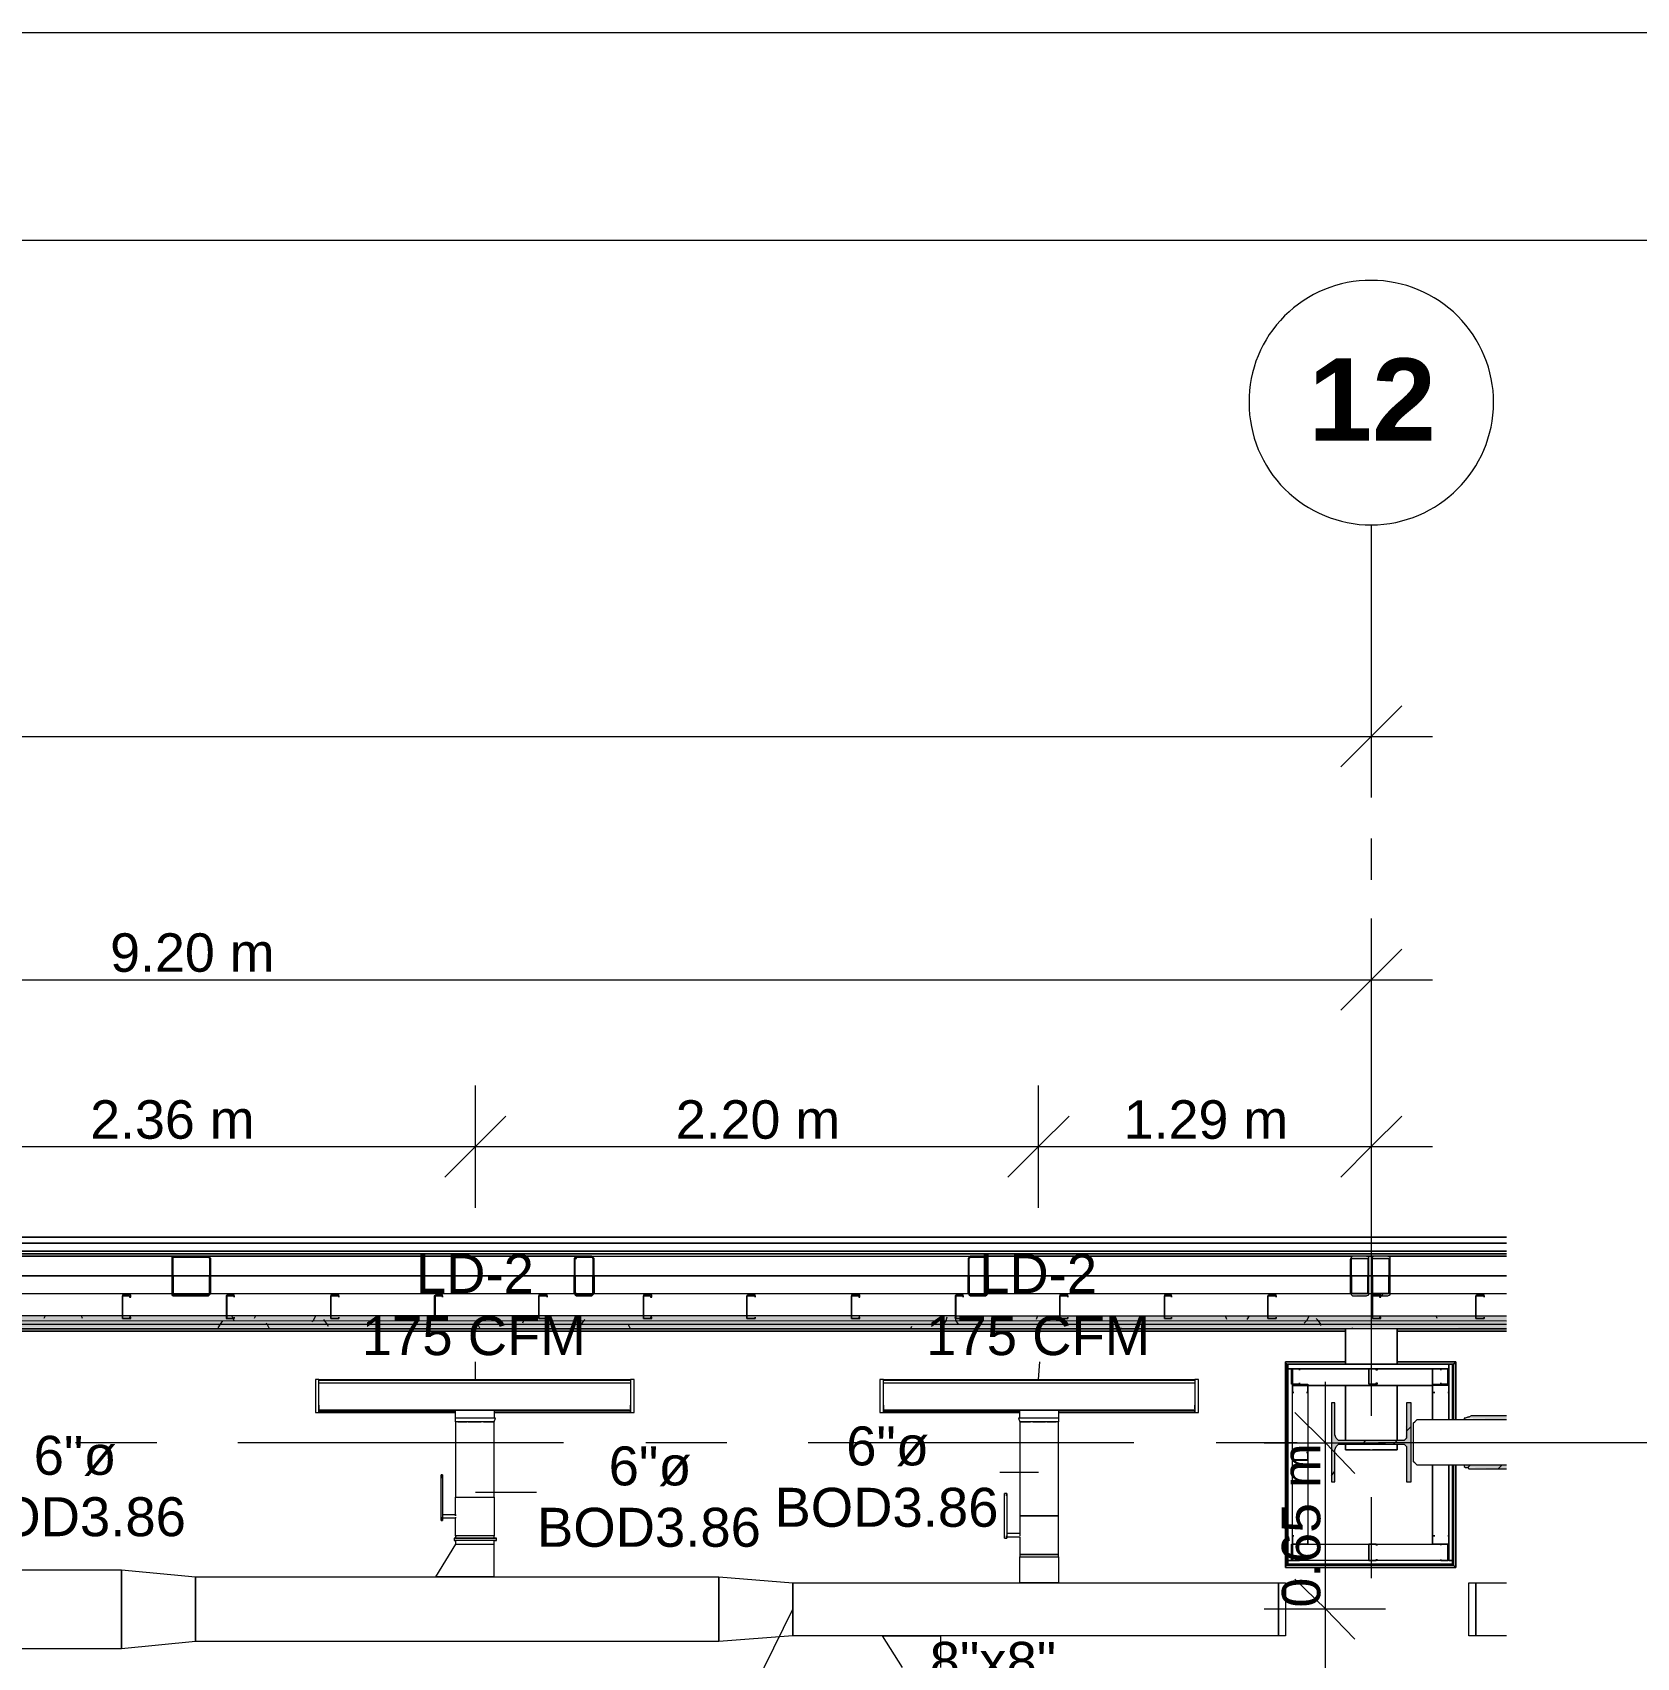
# Model space of a CAD drawing. Header units: metres. Extents: x -2 to 237, y -8 to 52.
# Drawn here: x 50.63 to 56.88, y 45.8 to 52.14 of the extents above; entities that cross this region are included whole.
import ezdxf

# ---------------------------------------------------------------- set-up
doc = ezdxf.new("R2010")
doc.units = ezdxf.units.M
doc.layers.add('HVAC - Ductos', color=5, linetype='Continuous', lineweight=0)
doc.layers.add('PDF4_Text', color=7, linetype='Continuous', lineweight=0)
doc.layers.add('PDF4_Geometry', color=7, linetype='Continuous', lineweight=0, true_color=0xaaaaaa)
doc.layers.add('PDF4_Solid Fills', color=7, linetype='Continuous', lineweight=0, true_color=0xffffff)
doc.styles.add('PDF Helvetica', font='')
doc.styles.add('PDF Helvetica Bold', font='')
doc.styles.get('PDF Helvetica').set_extended_font_data('Helvetica')
doc.styles.get('PDF Helvetica Bold').set_extended_font_data('Helvetica', bold=True)

msp = doc.modelspace()

# ---------------------------------------------------------------- hatches: boundary and pattern name
at = {"layer": 'PDF4_Solid Fills', "lineweight": 0, "transparency": 33554559}
h = msp.add_hatch(color=256, dxfattribs=at)
h.paths.add_polyline_path([(51.1807, 47.2172), (51.3181, 47.2126), (51.3181, 47.2172)])
h.paths.add_polyline_path([(51.1807, 47.3638), (51.3181, 47.3684), (51.1761, 47.3684), (51.1761, 47.2172)])
h.paths.add_polyline_path([(51.3227, 47.2217), (51.3181, 47.2217), (51.3227, 47.2172)])
h.paths.add_polyline_path([(51.3273, 47.3638), (51.3227, 47.3638), (51.3227, 47.2217), (51.3273, 47.3626)])
h = msp.add_hatch(color=256, dxfattribs=at)
h.paths.add_polyline_path([(52.7522, 47.2172), (52.8118, 47.2126), (52.8118, 47.2172)])
h.paths.add_polyline_path([(52.7476, 47.2217), (52.7522, 47.2172), (52.7522, 47.2217)])
h.paths.add_polyline_path([(52.8163, 47.3638), (52.8163, 47.2217), (52.8209, 47.3638)])
h.paths.add_polyline_path([(52.7522, 47.3638), (52.8118, 47.3684), (52.7476, 47.3684), (52.743, 47.3638), (52.743, 47.2217), (52.7476, 47.3592)])
h = msp.add_hatch(color=256, dxfattribs=at)
h.paths.add_polyline_path([(54.287, 47.2172), (54.3466, 47.2126), (54.3466, 47.2172)])
h.paths.add_polyline_path([(54.2825, 47.2217), (54.287, 47.2172), (54.287, 47.2217)])
h.paths.add_polyline_path([(54.2825, 47.3638), (54.2779, 47.3638), (54.2779, 47.2217)])
h.paths.add_polyline_path([(54.3512, 47.2217), (54.3466, 47.2217), (54.3512, 47.2172)])
h.paths.add_polyline_path([(54.2825, 47.3684), (54.3466, 47.3638), (54.3512, 47.3592), (54.3512, 47.2217), (54.3557, 47.3624), (54.3557, 47.3639), (54.3512, 47.3684)])
h = msp.add_hatch(color=256, dxfattribs=at)
h.paths.add_polyline_path([(55.7715, 47.3592), (55.7669, 47.3592), (55.7669, 47.2217)])
h.paths.add_polyline_path([(55.8402, 47.2172), (55.8402, 47.3684), (55.7715, 47.3684), (55.7715, 47.3592), (55.8356, 47.3592), (55.8356, 47.2217), (55.7715, 47.2217), (55.7761, 47.2172), (55.8311, 47.2126), (55.8311, 47.2172)])
h = msp.add_hatch(color=256, dxfattribs=at)
h.paths.add_polyline_path([(55.8539, 47.3592), (55.8493, 47.3592), (55.8493, 47.2263)])
h.paths.add_polyline_path([(55.9135, 47.2172), (55.9227, 47.2172), (55.9227, 47.3684), (55.8539, 47.3684), (55.8539, 47.3592), (55.9181, 47.3592), (55.9181, 47.2217), (55.8539, 47.2217), (55.886, 47.2172), (55.9135, 47.2126)])
h = msp.add_hatch(color=256, dxfattribs=at)
h.paths.add_polyline_path([(51.4189, 47.2126), (51.4189, 47.2172), (51.3915, 47.2172)])
h.paths.add_polyline_path([(51.3915, 47.2126), (51.3869, 47.2126), (51.3869, 47.1256), (51.3869, 47.1256)])
h = msp.add_hatch(color=256, dxfattribs=at)
h.paths.add_polyline_path([(52.2299, 47.2126), (52.2299, 47.2172), (52.2024, 47.2172)])
h.paths.add_polyline_path([(52.2024, 47.2126), (52.1978, 47.2126), (52.1978, 47.1256), (52.1978, 47.1256)])
h = msp.add_hatch(color=256, dxfattribs=at)
h.paths.add_polyline_path([(54.2595, 47.2126), (54.2595, 47.2172), (54.2321, 47.2172)])
h.paths.add_polyline_path([(54.2321, 47.2126), (54.2275, 47.2126), (54.2275, 47.1256), (54.2275, 47.1256)])
for points in [[(4.613, 47.121), (56.1701, 47.121), (56.3746, 47.1164), (56.3763, 47.1164), (56.3763, 47.1347), (18.1105, 47.1393), (4.613, 47.1393)], [(4.613, 47.1072), (56.1701, 47.1072), (56.3759, 47.1026), (56.3763, 47.1026), (56.3763, 47.121), (4.613, 47.121)], [(56.1701, 47.0889), (56.3763, 47.0843), (56.3763, 47.1072), (4.613, 47.1072), (4.613, 47.0889)], [(55.7073, 46.6719), (55.7073, 46.7957), (55.6936, 46.7957), (55.6936, 46.4887), (55.7073, 46.4887), (55.7073, 46.617), (55.7119, 46.6307), (55.7165, 46.6353), (55.9776, 46.6353), (55.9868, 46.6307), (55.9868, 46.4887), (56.0051, 46.4887), (56.0051, 46.7957), (55.9868, 46.7957), (55.9822, 46.6582), (55.9776, 46.6537), (55.7211, 46.6491), (55.7211, 46.6537), (55.7165, 46.6582), (55.7119, 46.6582), (55.7119, 46.6719)]]:
    msp.add_hatch(color=256, dxfattribs=at).paths.add_polyline_path(points)
h = msp.add_hatch(color=256, dxfattribs=at)
h.paths.add_polyline_path([(56.2113, 46.7361), (56.3763, 46.7315), (56.3763, 46.7453), (56.2297, 46.7453), (56.2159, 46.7407)])
h.paths.add_polyline_path([(56.2297, 46.5437), (56.3763, 46.5391), (56.3763, 46.5528), (56.2159, 46.5528), (56.2159, 46.5437)])

# ---------------------------------------------------------------- linework, layer by layer
at = {"layer": 'HVAC - Ductos', "color": 252, "lineweight": 0, "true_color": 0x939598}
for points in [[(55.8493, 49.6317), (55.8493, 49.3935), (55.8493, 49.1552)], [(55.9685, 49.5126), (55.8493, 49.3935), (55.7303, 49.2743)], [(6.6289, 49.3935), (56.0876, 49.3935)], [(55.8493, 48.6833), (55.8493, 48.445), (55.8493, 48.2068)], [(55.9685, 48.5642), (55.8493, 48.445), (55.7303, 48.3259)], [(6.6289, 48.445), (16.0625, 48.445), (25.2579, 48.445), (37.4404, 48.445), (46.6541, 48.445), (56.0876, 48.445)], [(52.3582, 47.5562), (52.3582, 47.7945), (52.3582, 48.0327)], [(54.5528, 47.5562), (54.5528, 47.7945), (54.5528, 48.0327)], [(55.8493, 48.0327), (55.8493, 47.7945), (55.8493, 47.5562)], [(52.4773, 47.9136), (52.3582, 47.7945), (52.239, 47.6753)], [(54.6719, 47.9136), (54.5528, 47.7945), (54.4336, 47.6753)], [(55.9685, 47.9136), (55.8493, 47.7945), (55.7303, 47.6753)], [(6.6289, 47.7945), (8.1775, 47.7945), (16.0625, 47.7945), (17.5745, 47.7945), (19.4071, 47.7945), (21.7666, 47.7945), (23.9658, 47.7945), (37.4404, 47.7945), (40.9637, 47.7945), (43.1582, 47.7945), (45.3574, 47.7945), (46.6541, 47.7945), (47.8727, 47.7945), (49.9986, 47.7945), (52.3582, 47.7945), (54.5528, 47.7945), (56.0876, 47.7945)]]:
    msp.add_lwpolyline(points, dxfattribs=at)
at = {"layer": 'HVAC - Ductos', "lineweight": 0}
for points in [[(52.3582, 46.8873), (52.3582, 46.956)], [(54.5528, 46.8873), (54.5574, 46.956)], [(51.7488, 46.8552), (51.7488, 46.8644), (51.7488, 46.8828), (51.7488, 46.8873), (52.9629, 46.8873), (52.9629, 46.8828), (52.9629, 46.8644), (52.9629, 46.8552)], [(52.9629, 46.8828), (51.7488, 46.8828)], [(51.7488, 46.8598), (51.7488, 46.8644), (51.7488, 46.869)], [(52.9629, 46.869), (52.9629, 46.8644), (52.9629, 46.8598)], [(53.948, 46.8552), (53.948, 46.8644), (53.948, 46.8828), (53.948, 46.8873), (55.1621, 46.8873), (55.1621, 46.8828), (55.1621, 46.8644), (55.1621, 46.8552)], [(55.1621, 46.8828), (53.948, 46.8828)], [(53.948, 46.8598), (53.948, 46.8644), (53.948, 46.869)], [(55.1621, 46.869), (55.1621, 46.8644), (55.1621, 46.8598)], [(55.6707, 33.9396), (55.6707, 39.0848), (55.6707, 42.1407), (55.6707, 45.9939), (55.6707, 46.8782)], [(51.7488, 46.8232), (51.7488, 46.8323)], [(51.7488, 46.814), (51.7488, 46.8186)], [(52.9629, 46.8323), (52.9629, 46.8232)], [(52.9629, 46.8186), (52.9629, 46.814)], [(53.948, 46.8232), (53.948, 46.8323)], [(53.948, 46.814), (53.948, 46.8186)], [(55.1621, 46.8323), (55.1621, 46.8232)], [(55.1621, 46.8186), (55.1621, 46.814)], [(51.7488, 46.7728), (51.7488, 46.7774), (51.7488, 46.7866), (51.7488, 46.782), (51.7488, 46.7774)], [(51.7488, 46.782), (51.7488, 46.759), (51.7488, 46.7636), (52.2803, 46.7636)], [(51.7488, 46.759), (52.2803, 46.759)], [(52.2848, 46.7224), (52.2803, 46.7224), (52.2803, 46.4292), (52.2848, 46.4292), (52.2894, 46.4292), (52.3032, 46.4292), (52.317, 46.4292), (52.3352, 46.4292), (52.3582, 46.4292), (52.3765, 46.4292), (52.3948, 46.4292), (52.4086, 46.4292), (52.4223, 46.4292), (52.4315, 46.4292), (52.4315, 46.7224), (52.4269, 46.7224), (52.4086, 46.7224), (52.3856, 46.7224), (52.3582, 46.7224), (52.3261, 46.7224), (52.3032, 46.7224), (52.2848, 46.7224), (52.2803, 46.7224), (52.2803, 46.7361), (52.2803, 46.7682), (52.2848, 46.7682), (52.2894, 46.7682), (52.3032, 46.7682), (52.317, 46.7682), (52.3352, 46.7682), (52.3582, 46.7682), (52.3765, 46.7682), (52.3948, 46.7682), (52.4086, 46.7682), (52.4223, 46.7682), (52.4315, 46.7682), (52.4315, 46.7361)], [(52.3902, 46.7224), (52.3948, 46.7224), (52.4086, 46.7224), (52.4223, 46.7224), (52.4269, 46.7224), (52.4315, 46.7224), (52.4361, 46.7361), (52.4269, 46.7361), (52.4132, 46.7361), (52.3856, 46.7361), (52.3582, 46.7361), (52.3261, 46.7361), (52.3032, 46.7361), (52.2848, 46.7361), (52.2803, 46.7361)], [(52.9629, 46.782), (52.9629, 46.759), (52.9629, 46.7636), (52.4315, 46.7636)], [(52.4315, 46.759), (52.9629, 46.759)], [(52.9629, 46.7728), (52.9629, 46.7774), (52.9629, 46.7866), (52.9629, 46.782), (52.9629, 46.7774)], [(53.948, 46.7728), (53.948, 46.7774), (53.948, 46.7866), (53.948, 46.782), (53.948, 46.7774)], [(53.948, 46.782), (53.948, 46.759), (53.948, 46.7636), (54.4794, 46.7636)], [(53.948, 46.759), (54.4794, 46.759)], [(54.6307, 46.7361), (54.6261, 46.7361), (54.6077, 46.7361), (54.5848, 46.7361), (54.5528, 46.7361), (54.5253, 46.7361), (54.4978, 46.7361), (54.484, 46.7361), (54.4749, 46.7361), (54.4794, 46.7224), (54.484, 46.7224), (54.4886, 46.7224), (54.5024, 46.7224), (54.5161, 46.7224), (54.5207, 46.7224)], [(54.4794, 46.7361), (54.4794, 46.7682), (54.4886, 46.7682), (54.5024, 46.7682), (54.5161, 46.7682), (54.5344, 46.7682), (54.5528, 46.7682), (54.5757, 46.7682), (54.594, 46.7682), (54.6077, 46.7682), (54.6215, 46.7682), (54.6261, 46.7682), (54.6307, 46.7682), (54.6307, 46.7361), (54.6307, 46.7224), (54.6261, 46.7224), (54.6077, 46.7224), (54.5848, 46.7224), (54.5528, 46.7224), (54.5253, 46.7224), (54.5024, 46.7224), (54.484, 46.7224), (54.4794, 46.7224), (54.4794, 46.3558), (54.4886, 46.3558), (54.5024, 46.3558), (54.5161, 46.3558), (54.5344, 46.3558), (54.5528, 46.3558), (54.5757, 46.3558), (54.594, 46.3558), (54.6077, 46.3558), (54.6215, 46.3558), (54.6261, 46.3558), (54.6307, 46.3558), (54.6307, 46.7224), (54.6261, 46.7224)], [(54.5757, 46.7361), (54.5528, 46.7361)], [(55.1621, 46.782), (55.1621, 46.759), (55.1621, 46.7636), (54.6307, 46.7636)], [(54.6307, 46.759), (55.1621, 46.759)], [(55.1621, 46.7728), (55.1621, 46.7774), (55.1621, 46.7866), (55.1621, 46.782), (55.1621, 46.7774)], [(55.5516, 46.759), (55.6707, 46.6399), (55.7853, 46.5208)], [(52.2894, 46.7224), (52.3032, 46.7224), (52.317, 46.7224), (52.3261, 46.7224)], [(52.3307, 46.7224), (52.3352, 46.7224), (52.3582, 46.7224), (52.3765, 46.7224), (52.3811, 46.7224)], [(54.5299, 46.7224), (54.5344, 46.7224), (54.5528, 46.7224), (54.5757, 46.7224), (54.5803, 46.7224)], [(54.5848, 46.7224), (54.594, 46.7224), (54.6077, 46.7224), (54.6215, 46.7224)], [(55.4324, 46.6399), (55.6707, 46.6399), (55.9044, 46.6399)], [(52.2299, 46.5162), (52.2253, 46.5162)], [(52.2253, 46.3512), (52.2253, 46.3466), (52.2253, 46.3421), (52.2253, 46.3375), (52.2253, 46.3421), (52.2253, 46.3466), (52.2253, 46.3512), (52.2253, 46.5025)], [(52.2299, 46.5025), (52.2299, 46.3512), (52.2299, 46.3466), (52.2299, 46.3421), (52.2299, 46.3375), (52.2299, 46.3421), (52.2299, 46.3466)], [(54.5528, 46.5253), (54.4016, 46.5253)], [(52.2299, 46.3604), (52.2803, 46.3604), (52.2803, 46.4292), (52.2848, 46.4292), (52.2894, 46.4292), (52.3032, 46.4292), (52.317, 46.4292), (52.3352, 46.4292), (52.3582, 46.4292), (52.3765, 46.4292), (52.3948, 46.4292), (52.4086, 46.4292), (52.4223, 46.4292), (52.4315, 46.4292), (52.4315, 46.2779), (52.4223, 46.2779), (52.4086, 46.2779), (52.3948, 46.2779), (52.3765, 46.2779), (52.3582, 46.2779), (52.3352, 46.2779), (52.317, 46.2779), (52.3032, 46.2779), (52.2894, 46.2779), (52.2848, 46.2779), (52.2803, 46.2779), (52.2848, 46.2779), (52.2803, 46.2779), (52.2803, 46.3466), (52.2299, 46.3466), (52.2299, 46.3512)], [(52.3582, 46.4475), (52.5964, 46.4475)], [(54.429, 46.4429), (54.4199, 46.4429)], [(54.4199, 46.2779), (54.4199, 46.2734), (54.4199, 46.2688), (54.4199, 46.2734), (54.4199, 46.2779), (54.4199, 46.4337)], [(54.429, 46.4337), (54.429, 46.2779), (54.429, 46.2734), (54.429, 46.2688), (54.429, 46.2734), (54.429, 46.2779), (54.429, 46.2734), (54.4794, 46.2734), (54.4794, 46.2046), (54.4794, 46.1955), (54.4886, 46.1955), (54.5024, 46.1955), (54.5161, 46.1955), (54.5344, 46.1955), (54.5528, 46.1955), (54.5757, 46.1955), (54.594, 46.1955), (54.6077, 46.1955), (54.6215, 46.1955), (54.6261, 46.1955), (54.6307, 46.1955), (54.6307, 46.0947), (54.6261, 46.0947), (54.6215, 46.0947), (54.6077, 46.0947), (54.594, 46.0947), (54.5757, 46.0947), (54.5528, 46.0947), (54.5344, 46.0947), (54.5161, 46.0947), (54.5024, 46.0947), (54.4886, 46.0947), (54.4794, 46.0947), (54.4794, 46.1955), (54.4886, 46.1955), (54.5024, 46.1955), (54.5161, 46.1955), (54.5344, 46.1955), (54.5528, 46.1955), (54.5757, 46.1955), (54.594, 46.1955), (54.6077, 46.1955), (54.6215, 46.1955), (54.6261, 46.1955), (54.6307, 46.1955), (54.6307, 46.2046), (54.6307, 46.3558), (54.6261, 46.3558), (54.6215, 46.3558), (54.6077, 46.3558), (54.594, 46.3558), (54.5757, 46.3558), (54.5528, 46.3558), (54.5344, 46.3558), (54.5161, 46.3558), (54.5024, 46.3558), (54.4886, 46.3558), (54.4794, 46.3558), (54.4794, 46.2871), (54.429, 46.2871)], [(52.2803, 46.3558), (52.2803, 46.3604), (52.2803, 46.3558)], [(52.2803, 46.3558), (52.2803, 46.3604), (52.2803, 46.3558)], [(52.2253, 46.3375), (52.2253, 46.3421), (52.2253, 46.3375)], [(52.2253, 46.3375), (52.2299, 46.3375)], [(52.2299, 46.3375), (52.2299, 46.3421), (52.2299, 46.3375)], [(52.2803, 46.3512), (52.2803, 46.3466)], [(52.2803, 46.2459), (52.2024, 46.1176), (52.2116, 46.1176), (52.2253, 46.1176), (52.2528, 46.1176), (52.2803, 46.1176), (52.3582, 46.1176), (52.3856, 46.1176), (52.4086, 46.1176), (52.4269, 46.1176), (52.4315, 46.1176), (52.4315, 46.2459)], [(52.2803, 46.2688), (52.2848, 46.2688), (52.2894, 46.2688), (52.3032, 46.2688), (52.317, 46.2688), (52.3352, 46.2688), (52.3582, 46.2688), (52.3765, 46.2688), (52.3948, 46.2688), (52.4086, 46.2688), (52.4223, 46.2688), (52.4315, 46.2688), (52.4315, 46.2779), (52.4223, 46.2779), (52.4086, 46.2779), (52.3948, 46.2779), (52.3765, 46.2779), (52.3582, 46.2779), (52.3352, 46.2779), (52.317, 46.2779), (52.3032, 46.2779), (52.2894, 46.2779), (52.2848, 46.2779), (52.2803, 46.2779), (52.2803, 46.2688), (52.2848, 46.2688), (52.2757, 46.2688)], [(52.4315, 46.2688), (52.4361, 46.2688), (52.4406, 46.2688), (52.4361, 46.2688), (52.4269, 46.2688), (52.4132, 46.2688), (52.3994, 46.2688), (52.3765, 46.2688), (52.3582, 46.2688), (52.3352, 46.2688), (52.317, 46.2688), (52.2986, 46.2688), (52.2848, 46.2688), (52.2757, 46.2688), (52.2757, 46.2596), (52.2803, 46.2596)], [(52.2894, 46.2596), (52.2848, 46.2596), (52.2803, 46.2596), (52.2803, 46.2459), (52.2848, 46.2459), (52.2894, 46.2459), (52.3032, 46.2459), (52.317, 46.2459), (52.3352, 46.2459), (52.3582, 46.2459), (52.3765, 46.2459), (52.3948, 46.2459), (52.4086, 46.2459), (52.4223, 46.2459), (52.4315, 46.2459), (52.4315, 46.2596), (52.4361, 46.2596), (52.4406, 46.2596), (52.4361, 46.2596), (52.4269, 46.2596), (52.4132, 46.2596), (52.3994, 46.2596), (52.3765, 46.2596), (52.3582, 46.2596), (52.3352, 46.2596), (52.317, 46.2596), (52.2986, 46.2596), (52.2848, 46.2596), (52.2757, 46.2596)], [(52.3032, 46.2596), (52.2986, 46.2596)], [(52.3994, 46.2596), (52.3948, 46.2596), (52.3765, 46.2596), (52.3582, 46.2596), (52.3352, 46.2596), (52.317, 46.2596)], [(52.3261, 46.2459), (52.3307, 46.2459)], [(52.3811, 46.2459), (52.3856, 46.2459), (52.3902, 46.2459)], [(52.4132, 46.2596), (52.4086, 46.2596)], [(52.4269, 46.2596), (52.4223, 46.2596)], [(52.4406, 46.2596), (52.4406, 46.2688)], [(54.4199, 46.2688), (54.429, 46.2688)], [(54.4794, 46.2871), (54.4794, 46.2825), (54.4794, 46.2779)], [(52.4315, 46.1176), (52.4269, 46.1176), (52.4086, 46.1176), (52.3856, 46.1176), (52.3582, 46.1176), (52.2803, 46.1176), (52.2528, 46.1176), (52.2253, 46.1176), (52.2116, 46.1176), (52.2024, 46.1176)], [(55.5516, 46.1084), (55.6707, 45.9939), (55.7853, 45.8748)], [(56.3762, 45.8885), (56.2571, 45.8885), (56.2571, 46.0947), (56.3762, 46.0947)], [(53.5952, 45.9939), (53.444, 45.687), (53.9296, 45.687)], [(55.4324, 45.9939), (55.6707, 45.9939), (55.9044, 45.9939)], [(54.1725, 45.7648), (54.1725, 45.8885), (54.1679, 45.8885), (54.1496, 45.8885), (54.1267, 45.8885), (54.0946, 45.8885), (54.0213, 45.8885), (53.9892, 45.8885), (53.9663, 45.8885), (53.948, 45.8885), (53.9434, 45.8885), (54.0213, 45.7648)], [(53.9434, 45.8885), (53.948, 45.8885), (53.9663, 45.8885), (53.9892, 45.8885), (54.0213, 45.8885), (54.0946, 45.8885), (54.1267, 45.8885), (54.1496, 45.8885), (54.1679, 45.8885), (54.1725, 45.8885)]]:
    msp.add_lwpolyline(points, dxfattribs=at)
for points in [[(51.7351, 46.8873), (51.7351, 46.759), (51.7488, 46.759), (51.7488, 46.8873)], [(51.7488, 46.8736), (52.9629, 46.8736), (52.9629, 46.7682), (51.7488, 46.7682)], [(52.9767, 46.8873), (52.9629, 46.8873), (52.9629, 46.759), (52.9767, 46.759)], [(53.9342, 46.8873), (53.9342, 46.759), (53.948, 46.759), (53.948, 46.8873)], [(53.948, 46.8736), (55.1621, 46.8736), (55.1621, 46.7682), (53.948, 46.7682)], [(55.1759, 46.8873), (55.1621, 46.8873), (55.1621, 46.759), (55.1759, 46.759)], [(52.9629, 46.7682), (51.7488, 46.7682)], [(55.1621, 46.7682), (53.948, 46.7682)], [(52.2253, 46.5025), (52.2253, 46.5071), (52.2253, 46.5117), (52.2253, 46.5162), (52.2253, 46.5117), (52.2253, 46.5071)], [(52.2299, 46.5025), (52.2299, 46.5071), (52.2299, 46.5117), (52.2299, 46.5162), (52.2299, 46.5117), (52.2299, 46.5071)], [(54.4199, 46.4337), (54.4199, 46.4383), (54.4199, 46.4429), (54.4199, 46.4383)], [(54.429, 46.4337), (54.429, 46.4383), (54.429, 46.4429), (54.429, 46.4383)], [(54.4794, 46.2046), (54.4886, 46.2046), (54.5024, 46.2046), (54.5161, 46.2046), (54.5344, 46.2046), (54.5528, 46.2046), (54.5757, 46.2046), (54.594, 46.2046), (54.6077, 46.2046), (54.6215, 46.2046), (54.6261, 46.2046), (54.6307, 46.2046), (54.6261, 46.2046), (54.6215, 46.2046), (54.6077, 46.2046), (54.594, 46.2046), (54.5757, 46.2046), (54.5528, 46.2046), (54.5344, 46.2046), (54.5161, 46.2046), (54.5024, 46.2046), (54.4886, 46.2046)], [(49.1418, 46.1451), (50.9791, 46.1451), (50.9791, 45.8381), (49.1418, 45.8381)], [(50.9791, 46.1451), (51.2678, 46.1176), (51.2678, 45.8656), (50.9791, 45.8381)], [(51.2678, 46.1176), (53.3066, 46.1176), (53.3066, 45.8656), (51.2678, 45.8656)], [(53.3066, 46.1176), (53.5952, 46.0947), (53.5952, 45.8885), (53.3066, 45.8656)], [(53.5952, 46.0947), (55.4874, 46.0947), (55.4874, 45.8885), (53.5952, 45.8885)], [(55.4874, 45.8885), (55.4874, 46.0947), (55.5149, 46.0947), (55.5149, 45.8885)], [(56.2571, 46.0947), (56.2571, 45.8885), (56.2297, 45.8885), (56.2297, 46.0947)]]:
    msp.add_lwpolyline(points, close=True, dxfattribs=at)
at = {"layer": 'PDF4_Geometry', "color": 7, "lineweight": 9}
msp.add_lwpolyline([(87.8798, 52.1364), (87.8798, -7.8416), (-2.0899, -7.8416), (-2.0899, 52.1364)], close=True, dxfattribs=at)
msp.add_lwpolyline([(87.4029, 51.3255), (-0.9903, 51.3255), (-0.9903, -7.1774), (87.4029, -7.1774)], dxfattribs=at)
at = {"layer": 'PDF4_Geometry', "lineweight": 0}
msp.add_lwpolyline([(55.8493, 51.1703, 0.418266), (55.3729, 50.6939, 0.414714), (55.8493, 50.2174, 0.411125), (56.3259, 50.6939, 0.414685)], format="xyb", close=True, dxfattribs=at)
for points in [[(55.8493, 50.2174), (55.8493, 49.7409)], [(55.8493, 49.5805), (55.8493, 49.4247)], [(55.8493, 48.2022), (55.8493, 46.7453)], [(37.4541, 47.4417), (38.989, 47.4417), (40.5192, 47.4417), (42.0541, 47.4417), (43.5844, 47.4417), (45.1192, 47.4417), (46.6495, 47.4417), (48.1843, 47.4417), (49.7146, 47.4417), (51.2494, 47.4417), (52.7842, 47.4417), (54.3145, 47.4417), (52.7842, 47.4417), (51.2494, 47.4417), (49.7146, 47.4417), (48.1843, 47.4417), (46.6495, 47.4417), (45.1192, 47.4417), (43.5844, 47.4417), (42.0541, 47.4417), (40.5192, 47.4417), (38.989, 47.4417), (37.4541, 47.4417)], [(51.286, 47.4417), (51.2128, 47.4417)], [(52.8209, 47.4417), (52.743, 47.4417)], [(54.3512, 47.4417), (54.2779, 47.4417)], [(55.886, 47.4417), (55.8081, 47.4417)], [(48.1568, 47.3684), (46.7182, 47.3684), (48.1843, 47.3684), (49.7146, 47.3684), (51.1807, 47.3684), (49.7467, 47.3684)], [(52.7522, 47.3684), (51.3181, 47.3684), (52.7842, 47.3684), (54.3145, 47.3684), (55.7761, 47.3684), (54.3466, 47.3684)], [(52.8118, 47.3684), (54.287, 47.3684)], [(55.8814, 47.2126), (55.9135, 47.2126), (55.9227, 47.2172), (55.9227, 47.2263), (55.9227, 47.3546), (55.9227, 47.3638), (55.9135, 47.3684), (55.8585, 47.3684), (55.8539, 47.3638), (55.8493, 47.3546), (55.8493, 47.2263), (55.8539, 47.2172), (55.8585, 47.2172)], [(51.1761, 47.2905), (51.1761, 47.2217)], [(51.1807, 47.2905), (51.1807, 47.2217)], [(51.3227, 47.2217), (51.3227, 47.2905)], [(51.3273, 47.2217), (51.3273, 47.2905)], [(52.743, 47.2217), (52.743, 47.2905)], [(52.7476, 47.2905), (52.7476, 47.2217)], [(52.8163, 47.2217), (52.8163, 47.2905)], [(52.8209, 47.2905), (52.8209, 47.2217)], [(54.2779, 47.2217), (54.2779, 47.2905)], [(54.2825, 47.2905), (54.2825, 47.2217)], [(54.3512, 47.2217), (54.3512, 47.2905)], [(54.3558, 47.2905), (54.3558, 47.2217)], [(55.7669, 47.2905), (55.7669, 47.2263), (55.7669, 47.2217)], [(55.7715, 47.2905), (55.7715, 47.2263)], [(55.8356, 47.2263), (55.8356, 47.2905)], [(55.8402, 47.2217), (55.8402, 47.2263), (55.8402, 47.2905)], [(55.8493, 47.2905), (55.8493, 47.2263), (55.8493, 47.2217)], [(55.8539, 47.2905), (55.8539, 47.2263)], [(55.9181, 47.2263), (55.9181, 47.2905)], [(55.9181, 47.2401), (55.9227, 47.2493)], [(55.9227, 47.2217), (55.9227, 47.2263), (55.9227, 47.2905)], [(4.613, 47.2263), (56.3763, 47.2217)], [(55.8906, 47.2126), (55.8952, 47.2217)], [(4.613, 47.121), (56.3763, 47.1164)], [(52.1978, 47.1347), (51.7946, 47.1347), (51.3869, 47.1347), (50.9837, 47.1347), (50.576, 47.1347), (50.1728, 47.1347), (49.765, 47.1347), (49.3618, 47.1347)], [(54.2275, 47.1347), (53.8243, 47.1347), (53.4165, 47.1347), (53.0133, 47.1347), (52.6056, 47.1347), (52.2024, 47.1347)], [(54.2321, 47.1347), (54.6353, 47.1347), (55.043, 47.1347), (55.4462, 47.1347), (55.8539, 47.1347), (56.2571, 47.1347), (56.3762, 47.1347)], [(4.613, 47.1072), (56.3763, 47.1026)], [(56.3763, 47.0843), (4.613, 47.0889)], [(46.7548, 47.0843), (55.7486, 47.0843)], [(55.7486, 47.0843), (46.7548, 47.0843)], [(55.7486, 47.0843), (46.7548, 47.0843)], [(46.7548, 47.0843), (55.7486, 47.0843)], [(46.7548, 47.0843), (55.7486, 47.0843)], [(55.7486, 47.0843), (46.7548, 47.0843)], [(46.7548, 47.0843), (55.7486, 47.0843)], [(55.7486, 47.0843), (46.7548, 47.0843)], [(56.3763, 47.0843), (55.9502, 47.0843)], [(55.9502, 47.0843), (56.3763, 47.0843)], [(55.9502, 47.0843), (56.3763, 47.0843)], [(56.3763, 47.0843), (55.9502, 47.0843)], [(55.9502, 47.0843), (56.3763, 47.0843)], [(56.3763, 47.0843), (55.9502, 47.0843)], [(56.3763, 47.0843), (55.9502, 47.0843)], [(55.9502, 47.0843), (56.3763, 47.0843)], [(55.7486, 46.9468), (55.5241, 46.9468)], [(55.5241, 46.9468), (55.7486, 46.9468)], [(55.5241, 46.1634), (55.5241, 46.9468)], [(55.5241, 46.1634), (55.5241, 46.9468)], [(55.5241, 46.9468), (55.5241, 46.168), (55.5241, 46.9468)], [(55.7486, 46.9468), (55.5241, 46.9468)], [(55.5241, 46.9468), (55.7486, 46.9468)], [(56.1655, 46.9468), (55.5241, 46.9468), (56.1655, 46.9468)], [(56.1701, 46.7315), (56.1701, 46.9468), (56.1701, 46.7315)], [(56.1701, 46.7315), (56.1701, 46.9468), (56.1701, 46.7315)], [(55.9364, 46.6353), (55.9502, 46.6491), (55.9502, 46.8644), (55.9502, 46.6491)], [(56.3763, 46.7453), (56.2388, 46.7453), (56.2297, 46.7407), (56.2251, 46.7407), (56.2159, 46.7361), (56.2113, 46.7361), (56.2113, 46.7315)], [(55.9868, 46.6857), (56.0052, 46.704)], [(56.3762, 46.5528), (56.0326, 46.5528), (56.028, 46.5528), (56.0235, 46.5574), (56.0189, 46.562), (56.0143, 46.5666), (56.0143, 46.5712), (56.0143, 46.5757), (56.0143, 46.7086), (56.0143, 46.7132), (56.0143, 46.7178), (56.0189, 46.7224), (56.0235, 46.7269), (56.028, 46.7315), (56.0326, 46.7315), (56.3762, 46.7315)], [(56.2342, 46.7315), (56.2388, 46.7315), (56.3763, 46.7315)], [(51.1166, 46.6399), (50.8004, 46.6399)], [(52.7018, 46.6399), (51.4327, 46.6399)], [(53.3386, 46.6399), (53.0225, 46.6399)], [(54.9239, 46.6399), (53.6547, 46.6399)], [(55.5607, 46.6399), (55.2446, 46.6399)], [(55.7486, 46.6353), (55.7486, 46.6124), (55.7486, 46.6353)], [(55.8265, 46.6124), (55.8311, 46.6124), (55.8356, 46.6124), (55.8402, 46.6124), (55.8448, 46.6124), (55.8402, 46.6124), (55.8356, 46.6124), (55.8311, 46.6124), (55.8265, 46.6124), (55.7486, 46.6124), (55.9502, 46.6124), (55.8677, 46.6124), (55.8631, 46.6124), (55.8585, 46.6124), (55.8539, 46.6124), (55.8585, 46.6124), (55.8631, 46.6124), (55.8677, 46.6124)], [(55.8173, 46.6353), (55.8265, 46.6491)], [(57.3338, 46.6399), (55.8769, 46.6399)], [(56.2113, 46.5528), (56.2113, 46.5483), (56.2159, 46.5437), (56.2251, 46.5437), (56.2297, 46.5391), (56.2388, 46.5391), (56.3763, 46.5391)], [(56.2251, 46.5437), (56.2342, 46.5528)], [(56.3763, 46.5528), (56.2388, 46.5528), (56.2342, 46.5528)], [(56.3442, 46.5391), (56.3579, 46.5528)], [(55.6936, 46.5117), (55.7073, 46.5299)], [(55.8493, 46.4292), (55.8493, 46.113)], [(55.5241, 46.168), (56.1701, 46.168)], [(56.1701, 46.168), (55.5241, 46.168)], [(55.5241, 46.168), (56.1701, 46.168), (55.5241, 46.168)], [(55.5241, 46.1634), (55.5195, 46.1634), (55.5149, 46.1588), (55.5149, 46.1543)], [(55.5241, 46.1634), (55.5195, 46.1634), (55.5149, 46.1588), (55.5149, 46.1543)]]:
    msp.add_lwpolyline(points, dxfattribs=at)
at = {"layer": 'PDF4_Geometry', "color": 252, "lineweight": 0, "true_color": 0x939598}
for points in [[(55.8493, 49.7875), (55.8493, 49.1552)], [(55.8493, 48.9948), (55.8493, 48.8345)], [(55.8493, 48.6787), (55.8493, 48.2022)]]:
    msp.add_lwpolyline(points, dxfattribs=at)
at = {"layer": 'PDF4_Geometry', "lineweight": 0}
for points in [[(56.3763, 47.4417), (55.8493, 47.4417), (54.3145, 47.4417), (55.8493, 47.4417)], [(51.2494, 47.4188), (49.7146, 47.4188)], [(51.2494, 47.3867), (49.7146, 47.3867)], [(51.2494, 47.3775), (49.7146, 47.3775)], [(51.1807, 47.2126), (51.3181, 47.2126), (51.3227, 47.2172), (51.3273, 47.2217), (51.3273, 47.3592), (51.3227, 47.3638), (51.3181, 47.3684), (51.1807, 47.3684), (51.1761, 47.3638), (51.1761, 47.3592), (51.1761, 47.2217), (51.1761, 47.2172)], [(52.7842, 47.4188), (51.2494, 47.4188)], [(52.7842, 47.3867), (51.2494, 47.3867)], [(52.7842, 47.3775), (51.2494, 47.3775)], [(52.743, 47.2217), (52.7476, 47.2172), (52.7522, 47.2126), (52.8118, 47.2126), (52.8163, 47.2172), (52.8209, 47.2217), (52.8209, 47.3592), (52.8163, 47.3638), (52.8118, 47.3684), (52.7522, 47.3684), (52.7476, 47.3638), (52.743, 47.3592)], [(54.3145, 47.4188), (52.7842, 47.4188)], [(54.3145, 47.3867), (52.7842, 47.3867)], [(54.3145, 47.3775), (52.7842, 47.3775)], [(54.2779, 47.2217), (54.2825, 47.2172), (54.287, 47.2126), (54.3466, 47.2126), (54.3512, 47.2172), (54.3558, 47.2217), (54.3558, 47.3592), (54.3512, 47.3638), (54.3466, 47.3684), (54.287, 47.3684), (54.2825, 47.3638), (54.2779, 47.3592)], [(55.8493, 47.4188), (54.3145, 47.4188)], [(55.8493, 47.3867), (54.3145, 47.3867)], [(55.8493, 47.3775), (54.3145, 47.3775)], [(55.7761, 47.2126), (55.8311, 47.2126), (55.8402, 47.2172), (55.8402, 47.2263), (55.8402, 47.3546), (55.8402, 47.3638), (55.8311, 47.3684), (55.7761, 47.3684), (55.7715, 47.3638), (55.7669, 47.3546), (55.7669, 47.2263), (55.7715, 47.2172)], [(55.8493, 47.3684), (55.8311, 47.3684)], [(55.8493, 47.4188), (56.3763, 47.4188)], [(55.8493, 47.3867), (56.3763, 47.3867)], [(55.8493, 47.3775), (56.3763, 47.3775)], [(55.8585, 47.3684), (55.8493, 47.3684)], [(56.3763, 47.3684), (55.9135, 47.3684)], [(51.3227, 47.2217), (51.3181, 47.2172), (51.1807, 47.2172), (51.1807, 47.2217), (51.1807, 47.3592), (51.1807, 47.3638), (51.3181, 47.3638), (51.3227, 47.3592)], [(52.8118, 47.2172), (52.7522, 47.2172), (52.7522, 47.2217), (52.7476, 47.2217), (52.7476, 47.3592), (52.7522, 47.3592), (52.7522, 47.3638), (52.8118, 47.3638), (52.8163, 47.3592), (52.8163, 47.2217)], [(54.3466, 47.2172), (54.287, 47.2172), (54.2825, 47.2217), (54.2825, 47.3592), (54.287, 47.3638), (54.3466, 47.3638), (54.3466, 47.3592), (54.3512, 47.3592), (54.3512, 47.2217), (54.3466, 47.2217)], [(55.7761, 47.2217), (55.7715, 47.2217), (55.7715, 47.2263), (55.7715, 47.3546), (55.7715, 47.3592), (55.7761, 47.3592), (55.8311, 47.3592), (55.8356, 47.3592), (55.8356, 47.3546), (55.8356, 47.2263), (55.8356, 47.2217), (55.8311, 47.2217)], [(55.9181, 47.2263), (55.9181, 47.2217), (55.9135, 47.2217), (55.8585, 47.2217), (55.8539, 47.2217), (55.8539, 47.2263), (55.8539, 47.3546), (55.8539, 47.3592), (55.8585, 47.3592), (55.9135, 47.3592), (55.9181, 47.3592), (55.9181, 47.3546)], [(49.7558, 47.2905), (51.1761, 47.2905)], [(51.2494, 47.2905), (51.3227, 47.2905), (51.2494, 47.2905), (51.1807, 47.2905)], [(51.3273, 47.2905), (52.743, 47.2905)], [(52.7476, 47.2905), (52.7842, 47.2905), (52.8163, 47.2905), (52.7842, 47.2905)], [(52.8209, 47.2905), (54.2779, 47.2905)], [(54.2825, 47.2905), (54.3145, 47.2905)], [(54.3145, 47.2905), (54.3512, 47.2905)], [(54.3558, 47.2905), (55.7669, 47.2905)], [(55.7715, 47.2905), (55.8356, 47.2905)], [(55.8402, 47.2905), (55.8493, 47.2905)], [(55.8539, 47.2905), (55.9181, 47.2905)], [(56.3762, 47.2905), (55.9227, 47.2905)], [(51.0157, 47.2172), (50.9837, 47.2172), (50.9837, 47.2126), (50.9837, 47.1255), (51.0157, 47.1255), (51.0157, 47.1301), (51.0111, 47.1301), (51.0111, 47.1255), (50.9837, 47.1255), (50.9837, 47.2126), (51.0111, 47.2126), (51.0111, 47.208), (51.0157, 47.208)], [(51.4189, 47.2172), (51.3915, 47.2172), (51.3869, 47.2126), (51.3869, 47.1255), (51.3915, 47.1255), (51.4189, 47.1255), (51.4189, 47.1301), (51.4189, 47.1255), (51.3915, 47.1255), (51.3915, 47.2126), (51.4189, 47.2126), (51.4189, 47.208)], [(51.8267, 47.2172), (51.7946, 47.2172), (51.7946, 47.2126), (51.7946, 47.1255), (51.8267, 47.1255), (51.8267, 47.1301), (51.8267, 47.1255), (51.7946, 47.1255), (51.7946, 47.2126), (51.8267, 47.2126), (51.8267, 47.208)], [(52.2299, 47.2172), (52.2024, 47.2172), (52.2024, 47.2126), (52.1978, 47.2126), (52.1978, 47.1255), (52.2024, 47.1255), (52.2299, 47.1255), (52.2299, 47.1301), (52.2299, 47.1255), (52.2024, 47.1255), (52.2024, 47.2126), (52.2299, 47.2126), (52.2299, 47.208)], [(52.6377, 47.2172), (52.6056, 47.2172), (52.6056, 47.2126), (52.6056, 47.1255), (52.6377, 47.1255), (52.6377, 47.1301), (52.6377, 47.1255), (52.6056, 47.1255), (52.6056, 47.2126), (52.6377, 47.2126), (52.6377, 47.208)], [(53.0455, 47.2172), (53.0133, 47.2172), (53.0133, 47.2126), (53.0133, 47.1255), (53.0455, 47.1255), (53.0455, 47.1301), (53.0409, 47.1301), (53.0409, 47.1255), (53.0133, 47.1255), (53.0133, 47.2126), (53.0409, 47.2126), (53.0409, 47.208), (53.0455, 47.208)], [(53.4486, 47.2172), (53.4211, 47.2172), (53.4165, 47.2126), (53.4165, 47.1255), (53.4211, 47.1255), (53.4486, 47.1255), (53.4486, 47.1301), (53.4486, 47.1255), (53.4211, 47.1255), (53.4165, 47.1255), (53.4165, 47.2126), (53.4211, 47.2126), (53.4486, 47.2126), (53.4486, 47.208)], [(53.8564, 47.2172), (53.8243, 47.2172), (53.8243, 47.2126), (53.8243, 47.1255), (53.8564, 47.1255), (53.8564, 47.1301), (53.8518, 47.1301), (53.8518, 47.1255), (53.8243, 47.1255), (53.8243, 47.2126), (53.8518, 47.2126), (53.8518, 47.208), (53.8564, 47.208)], [(54.2595, 47.2172), (54.2321, 47.2172), (54.2275, 47.2126), (54.2275, 47.1255), (54.2321, 47.1255), (54.2595, 47.1255), (54.2595, 47.1301), (54.2595, 47.1255), (54.2321, 47.1255), (54.2321, 47.2126), (54.2595, 47.2126), (54.2595, 47.208)], [(54.6673, 47.2172), (54.6353, 47.2172), (54.6353, 47.2126), (54.6353, 47.1255), (54.6673, 47.1255), (54.6673, 47.1301), (54.6673, 47.1255), (54.6353, 47.1255), (54.6353, 47.2126), (54.6673, 47.2126), (54.6673, 47.208)], [(55.0705, 47.2172), (55.043, 47.2172), (55.043, 47.2126), (55.043, 47.1255), (55.0705, 47.1255), (55.0705, 47.1301), (55.0705, 47.1255), (55.043, 47.1255), (55.043, 47.2126), (55.0705, 47.2126), (55.0705, 47.208)], [(55.4782, 47.2172), (55.4508, 47.2172), (55.4462, 47.2126), (55.4462, 47.1255), (55.4508, 47.1255), (55.4782, 47.1255), (55.4782, 47.1301), (55.4782, 47.1255), (55.4508, 47.1255), (55.4462, 47.1255), (55.4462, 47.2126), (55.4508, 47.2126), (55.4782, 47.2126), (55.4782, 47.208)], [(55.886, 47.2172), (55.8539, 47.2172), (55.8539, 47.2126), (55.8539, 47.1255), (55.886, 47.1255), (55.886, 47.1301), (55.8814, 47.1301), (55.8814, 47.1255), (55.8539, 47.1255), (55.8539, 47.2126), (55.8814, 47.2126), (55.8814, 47.208), (55.886, 47.208)], [(56.2892, 47.2172), (56.2617, 47.2172), (56.2571, 47.2126), (56.2571, 47.1255), (56.2617, 47.1255), (56.2892, 47.1255), (56.2892, 47.1301), (56.2892, 47.1255), (56.2617, 47.1255), (56.2571, 47.1255), (56.2571, 47.2126), (56.2617, 47.2126), (56.2892, 47.2126), (56.2892, 47.208)], [(46.7548, 47.0843), (55.7486, 47.0843)], [(46.7548, 47.0751), (55.7486, 47.0751)], [(46.7548, 47.0751), (55.7486, 47.0751)], [(55.7486, 47.0843), (55.7486, 46.9468)], [(55.9502, 47.0843), (55.9502, 46.9468)], [(55.9502, 47.0843), (56.3763, 47.0843)], [(56.3763, 47.0751), (55.9502, 47.0751)], [(56.3763, 47.0751), (55.9502, 47.0751)], [(55.5241, 46.1634), (56.1701, 46.1634), (55.5195, 46.1634), (55.5149, 46.1588), (55.5149, 46.1543), (55.5149, 46.956), (55.5149, 46.9514), (55.5195, 46.9468), (55.5241, 46.9468), (55.7486, 46.9468), (55.5195, 46.9468), (55.5149, 46.9514), (55.5149, 46.956), (55.5149, 46.1543), (55.5149, 46.956), (55.7486, 46.956), (55.5149, 46.956), (55.7486, 46.956), (55.5149, 46.956), (55.5149, 46.9514), (55.5195, 46.9468), (55.5241, 46.9468), (55.5241, 46.1634), (55.5241, 46.9468), (55.5241, 46.168), (55.5241, 46.9468), (55.5241, 46.9286), (56.1518, 46.9286), (56.1518, 46.9468), (56.1518, 46.7315), (56.1518, 46.9286), (56.0876, 46.9286), (56.0876, 46.8644), (56.0876, 46.7315), (56.0876, 46.8644), (55.602, 46.8644), (55.602, 46.2459), (55.5424, 46.2459), (55.602, 46.2459), (56.0876, 46.2459), (56.1518, 46.2459), (56.1518, 46.1817), (55.5424, 46.1817), (55.5424, 46.2459), (55.5424, 46.8644), (55.602, 46.8644), (55.602, 46.2459), (56.0876, 46.2459), (56.0876, 46.5528), (56.0876, 46.2459), (56.1518, 46.2459), (56.1518, 46.5528), (56.1518, 46.1817), (56.1655, 46.1817), (56.1655, 46.168), (56.1655, 46.5528), (56.1655, 46.1817), (55.5241, 46.1817), (55.5241, 46.168), (56.1655, 46.168), (56.1701, 46.168), (56.1701, 46.5528), (56.1701, 46.1634), (56.1747, 46.1588), (56.1793, 46.1588), (56.1793, 46.1543), (55.5149, 46.1543), (55.5149, 46.956), (55.5149, 46.9514), (55.5195, 46.9468), (55.5195, 46.1634), (55.5195, 46.9468), (55.7486, 46.9468), (55.5241, 46.9468), (56.1518, 46.9468), (56.1655, 46.9468), (56.1655, 46.7315), (56.1655, 46.9468), (56.1701, 46.9468), (55.9502, 46.9468), (56.1701, 46.9468), (55.9502, 46.9468), (56.1701, 46.9468), (55.9502, 46.9468), (56.1701, 46.9468), (55.9502, 46.9468), (56.1701, 46.9468), (56.1747, 46.9514), (56.1793, 46.956), (56.1747, 46.9514), (56.1701, 46.9468), (56.1747, 46.9514), (56.1793, 46.956), (56.1793, 46.7315), (56.1793, 46.956), (55.9502, 46.956), (56.1793, 46.956), (55.9502, 46.956), (56.1793, 46.956), (56.1793, 46.7315), (56.1793, 46.956), (56.1747, 46.9514), (56.1701, 46.9468), (56.1701, 46.7315), (56.1701, 46.9468), (56.1701, 46.7315), (56.1701, 46.9468), (56.1701, 46.7315), (56.1701, 46.9468), (56.0876, 46.9468), (55.5241, 46.9468), (55.5241, 46.8644), (55.5241, 46.2459), (55.5241, 46.168), (56.1701, 46.168), (56.1701, 46.2459), (56.1701, 46.5528), (56.1701, 46.168), (56.1701, 46.5528), (56.1701, 46.1634), (56.1701, 46.5528), (56.1701, 46.1634), (56.1701, 46.5528), (56.1701, 46.1634)], [(55.5241, 46.1817), (55.5424, 46.1817), (55.5424, 46.9286), (55.5241, 46.9286)], [(55.5424, 46.869), (55.5378, 46.869), (55.5378, 46.9286), (55.5424, 46.9286), (55.5699, 46.9286), (55.5699, 46.924), (55.5699, 46.9286), (55.5424, 46.9286), (55.5424, 46.869), (55.5699, 46.869)], [(55.602, 46.8644), (56.0876, 46.8644), (56.0876, 46.9286), (55.5424, 46.9286), (55.5424, 46.8644)], [(55.8402, 46.869), (55.8402, 46.9286), (55.8723, 46.9286), (55.8723, 46.924), (55.8677, 46.924), (55.8677, 46.9286), (55.8402, 46.9286), (55.8402, 46.869), (55.8677, 46.869), (55.8677, 46.8736), (55.8723, 46.8736), (55.8723, 46.869)], [(56.1197, 46.924), (56.1197, 46.9286)], [(56.1472, 46.9286), (56.1518, 46.9286), (56.1518, 46.869), (56.1472, 46.869), (56.1197, 46.869), (56.1197, 46.8736), (56.1197, 46.869), (56.1472, 46.869), (56.1472, 46.9286), (56.1197, 46.9286)], [(55.5424, 46.8644), (55.5424, 46.869), (55.602, 46.869), (55.602, 46.8644), (55.602, 46.8369), (55.5974, 46.8369), (55.602, 46.8369), (55.602, 46.8644), (55.5424, 46.8644), (55.5424, 46.8369)], [(55.5699, 46.8736), (55.5699, 46.869)], [(55.7486, 46.8644), (55.7486, 46.6491)], [(56.0876, 46.8644), (56.0922, 46.869), (56.1518, 46.869), (56.1518, 46.8644), (56.1518, 46.8369), (56.1472, 46.8369), (56.1518, 46.8369), (56.1518, 46.8644), (56.0922, 46.8644), (56.0876, 46.8644), (56.0876, 46.8369)], [(55.547, 46.8369), (55.5424, 46.8369)], [(56.0968, 46.8369), (56.0876, 46.8369)], [(56.0052, 46.4887), (56.0052, 46.7957), (55.9868, 46.7957), (55.9868, 46.6719), (55.9868, 46.6582), (55.9776, 46.6491), (55.9639, 46.6491), (55.7303, 46.6491), (55.7211, 46.6491), (55.7119, 46.6582), (55.7073, 46.6719), (55.7073, 46.7957), (55.6936, 46.7957), (55.6936, 46.4887), (55.7073, 46.4887), (55.7073, 46.6124), (55.7119, 46.6261), (55.7211, 46.6353), (55.7303, 46.6353), (55.9639, 46.6353), (55.9776, 46.6353), (55.9868, 46.6261), (55.9868, 46.6124), (55.9868, 46.4887)], [(55.9502, 46.6353), (55.9502, 46.6124)], [(56.1793, 46.1543), (55.5149, 46.1543), (56.1793, 46.1543), (56.1793, 46.5528), (56.1793, 46.1543), (56.1793, 46.1588), (56.1747, 46.1588), (56.1701, 46.1634), (56.1747, 46.1588), (56.1793, 46.1588)], [(55.602, 46.5757), (55.602, 46.5712), (55.5424, 46.5712), (55.5424, 46.5757), (55.5424, 46.6033), (55.547, 46.6033), (55.5424, 46.6033), (55.5424, 46.5757), (55.602, 46.5757), (55.602, 46.6033)], [(55.5974, 46.6033), (55.602, 46.6033)], [(56.1793, 46.5528), (56.1793, 46.1543)], [(55.5424, 46.1817), (55.5378, 46.1817), (55.5378, 46.1863), (55.5378, 46.2459), (55.5424, 46.2459), (55.5699, 46.2459), (55.5699, 46.2413), (55.5699, 46.2459), (55.5424, 46.2459), (55.5424, 46.1863), (55.5424, 46.1817), (55.5699, 46.1817)], [(55.602, 46.2505), (55.602, 46.2459), (55.5424, 46.2459), (55.5424, 46.2505), (55.5424, 46.2779), (55.547, 46.2779), (55.5424, 46.2779), (55.5424, 46.2505), (55.5424, 46.2459), (55.602, 46.2459), (55.602, 46.2505), (55.602, 46.2779)], [(55.5974, 46.2779), (55.602, 46.2779)], [(55.8402, 46.1817), (55.8402, 46.1863), (55.8402, 46.2459), (55.8723, 46.2459), (55.8723, 46.2413), (55.8677, 46.2413), (55.8677, 46.2459), (55.8402, 46.2459), (55.8402, 46.1863), (55.8402, 46.1817), (55.8677, 46.1817), (55.8677, 46.1863), (55.8723, 46.1863), (55.8723, 46.1817)], [(56.1518, 46.2505), (56.1518, 46.2459), (56.0922, 46.2459), (56.0876, 46.2459), (56.0876, 46.2505), (56.0876, 46.2779), (56.0968, 46.2779), (56.0876, 46.2779), (56.0876, 46.2505), (56.0876, 46.2459), (56.0922, 46.2459), (56.1518, 46.2459), (56.1518, 46.2505), (56.1518, 46.2779)], [(56.1197, 46.2413), (56.1197, 46.2459)], [(56.1472, 46.2459), (56.1518, 46.2459), (56.1518, 46.1863), (56.1518, 46.1817), (56.1472, 46.1817), (56.1197, 46.1817), (56.1197, 46.1863), (56.1197, 46.1817), (56.1472, 46.1817), (56.1472, 46.1863), (56.1472, 46.2459), (56.1197, 46.2459)], [(56.1472, 46.2779), (56.1518, 46.2779)], [(55.5699, 46.1863), (55.5699, 46.1817)], [(55.5149, 46.1543), (55.5149, 46.1588), (55.5195, 46.1634), (56.1701, 46.1634), (55.5241, 46.1634), (56.1701, 46.1634), (56.1747, 46.1588), (56.1793, 46.1588), (56.1793, 46.1543)]]:
    msp.add_lwpolyline(points, close=True, dxfattribs=at)
at = {"layer": 'PDF4_Geometry', "color": 254, "lineweight": 0, "true_color": 0xd2d2d2}
for points in [[(50.9883, 47.2126), (50.9883, 47.2172)], [(51.3961, 47.1255), (51.4007, 47.1255)], [(53.4165, 47.1301), (53.4165, 47.1347)], [(55.4462, 47.1485), (55.4462, 47.1531)]]:
    msp.add_lwpolyline(points, dxfattribs=at)
at = {"layer": 'PDF4_Geometry', "color": 254, "lineweight": 0, "true_color": 0xeaeaea}
for points in [[(50.6813, 47.1347), (50.6767, 47.1255)], [(50.8279, 47.1255), (50.8233, 47.1347)], [(51.3731, 47.1164), (51.364, 47.1026), (51.3548, 47.0889)], [(51.4189, 47.1164), (51.4143, 47.1255), (51.4098, 47.1347)], [(51.5014, 47.1347), (51.4968, 47.1255)], [(51.7351, 47.1347), (51.7259, 47.1164), (51.7213, 47.1118)], [(51.7854, 47.0935), (51.7809, 47.1026), (51.7717, 47.1164), (51.7672, 47.121)], [(52.5552, 47.1347), (52.546, 47.1164), (52.5414, 47.1072)], [(52.7842, 47.121), (52.7797, 47.1164), (52.7706, 47.1026), (52.766, 47.0935)], [(54.1954, 47.1301), (54.1908, 47.1164), (54.1817, 47.1026), (54.1771, 47.0981)], [(54.2412, 47.1026), (54.2321, 47.1164), (54.2275, 47.1301)], [(54.5482, 47.1347), (54.5436, 47.121)], [(55.2858, 47.121), (55.2813, 47.1347)], [(55.3729, 47.1347), (55.3637, 47.121)], [(55.6066, 47.1347), (55.5974, 47.1164), (55.5882, 47.1072)], [(55.6524, 47.0981), (55.6524, 47.1026), (55.6432, 47.1164), (55.634, 47.1255)], [(56.106, 47.1255), (56.1014, 47.1347)], [(51.5564, 47.0843), (51.5472, 47.1026), (51.5427, 47.1072)], [(52.3765, 47.0843), (52.3673, 47.1026), (52.3628, 47.1118)], [(52.9629, 47.0843), (52.9538, 47.1026)], [(54.058, 47.0935), (54.0534, 47.0843)], [(54.8735, 47.0889), (54.8735, 47.0843)], [(55.7761, 47.0843), (55.7761, 47.0889)]]:
    msp.add_lwpolyline(points, dxfattribs=at)

# ---------------------------------------------------------------- texts
at = {"layer": 'PDF4_Text', "color": 253, "lineweight": 0, "true_color": 0xaaaaaa, "insert": (55.6039, 50.7061), "char_height": 0.32008, "attachment_point": 4, "style": 'PDF Helvetica Bold'}
msp.add_mtext('12', dxfattribs=at)
at = {"layer": 'PDF4_Text', "color": 252, "lineweight": 0, "true_color": 0x939598, "char_height": 0.15002, "attachment_point": 4, "style": 'PDF Helvetica'}
for s, insert in [('9.20 m', (50.935, 48.5499)), ('2.36 m', (50.8572, 47.8993)), ('2.20 m', (53.1389, 47.8993)), ('1.29 m', (54.8846, 47.8993))]:
    msp.add_mtext(s, dxfattribs=dict(at, insert=insert))
at = {"layer": 'PDF4_Text', "lineweight": 0, "char_height": 0.1519, "attachment_point": 4, "style": 'PDF Helvetica'}
for s, insert in [('LD-2', (52.1263, 47.2997)), ('LD-2', (54.321, 47.2997)), ('175 CFM', (51.9155, 47.0569)), ('175 CFM', (54.1148, 47.0569)), ('6"ø', (53.8032, 46.6262)), ('6"ø', (50.6372, 46.5896)), ('6"ø', (52.8777, 46.5483)), ('BOD3.86', (50.3577, 46.3513)), ('BOD3.86', (53.5237, 46.388)), ('BOD3.86', (52.5982, 46.3101)), ('8"x8"', (54.1285, 45.7877))]:
    msp.add_mtext(s, dxfattribs=dict(at, insert=insert))
at = {"layer": 'PDF4_Text', "lineweight": 0, "insert": (55.5767, 45.9982), "char_height": 0.15002, "attachment_point": 4, "rotation": 90, "style": 'PDF Helvetica'}
msp.add_mtext('0.65 m', dxfattribs=at)

doc.saveas('drawing.dxf')
